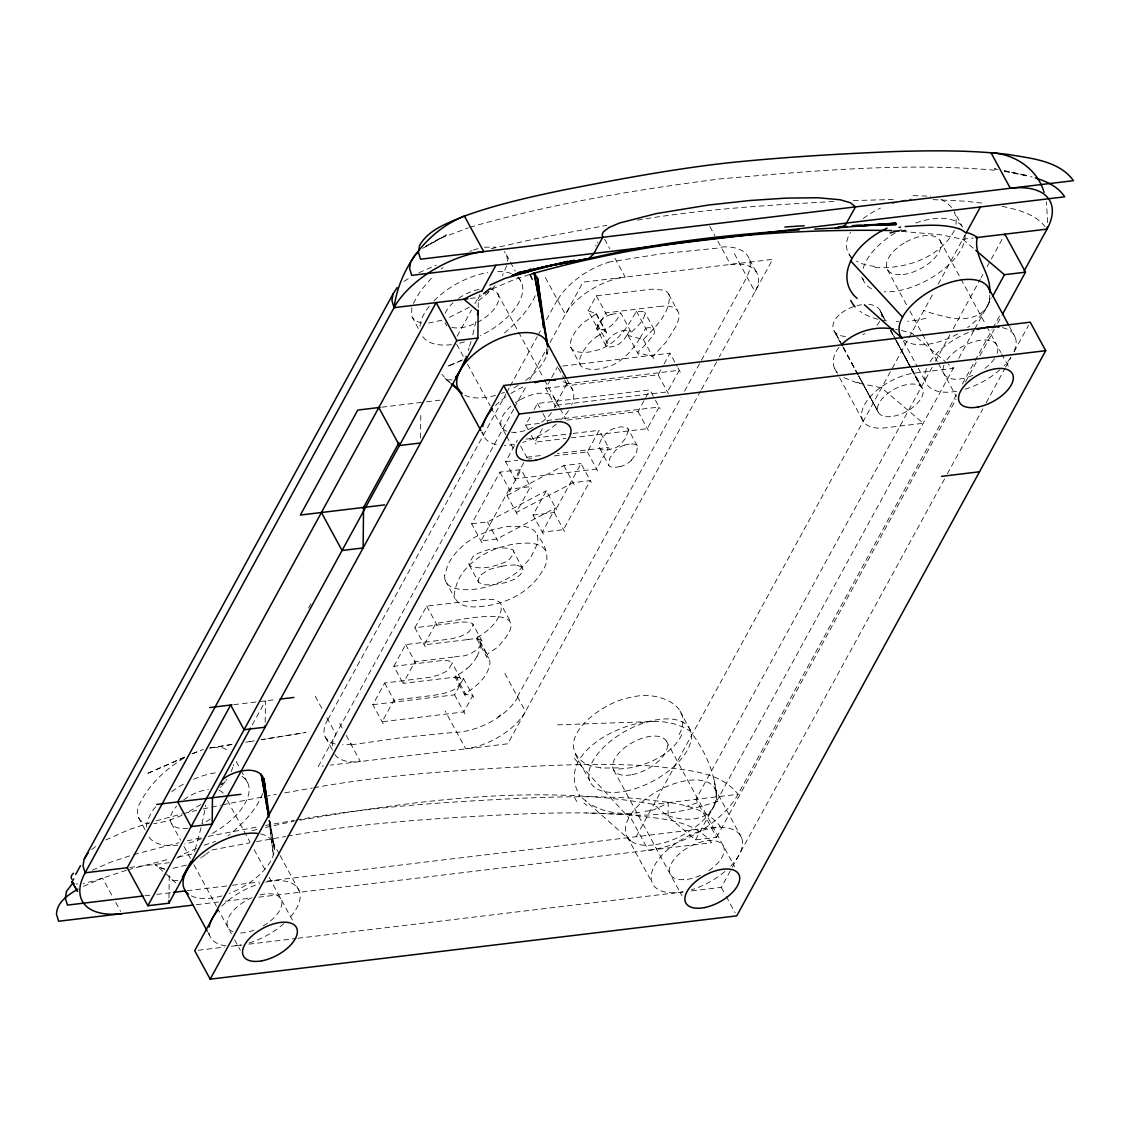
<?xml version="1.0" encoding="UTF-8"?>
<svg xmlns="http://www.w3.org/2000/svg" width="1130" height="1130" viewBox="0 0 1130 1130"><rect width="100%" height="100%" fill="white"/><g stroke="black" fill="none" stroke-linecap="round" stroke-linejoin="round"><path stroke-width="0.75" stroke-dasharray="5 3.75" d="M168.977 898.138L169.26 872.812M265.197 722.254L265.423 700.854L252.188 725.079M420.544 437.932L420.826 412.605M478.202 307.643L478.301 297.515L493.076 288.63L513.091 280.056L529.462 274.604M522.879 569.167L513.486 550.903M507.483 261.185L506.819 255.747L504.361 251.552M989.781 294.944C990.445 318.166 962.915 321.909 945.768 316.767A184.543 129.611 52.9 0 1 923.775 310.51M1047.581 222.582L1046.451 201.719M668.014 815.507L668.254 802.681A65.568 33.18 -28.5 0 1 650.145 811.142M668 815.747C680.472 820.168 704.244 822.908 713.171 807.569M956.093 224.319L956.149 217.892L954.37 211.861L962.492 226.961M233.232 765.872L233.514 764.502M475.998 321.386L472.368 336.373M201.945 823.784L203.499 816.736A184.543 46.09 -75.1 0 0 205.858 805.111M411.857 307.685L411.588 315.821L418.651 329.098M201.041 827.697L195.363 848.771M506.749 265.734L502.398 275.706M470.998 341.387L469.331 347.108M469.063 347.969L468.258 350.54M194.967 850.014L194.473 851.554M232.851 767.27L231.198 771.635M262.725 793.472C256.228 810.252 242.978 823.318 229.461 834.703M954.412 230.464C939.553 258.445 904.099 269.632 873.885 267.499M413.283 303.447L420.798 290.495L432.832 276.61M535.253 295.721C528.162 311.287 515.69 323.632 502.723 334.438M611.161 314.366A12.458 6.3 -28.5 0 0 605.581 316.781L604.38 317.53A15.001 7.585 -28.5 0 0 598.349 323.166L596.626 328.618A6.568 3.319 -28.5 0 0 597.53 329.522C608.279 331.825 616.599 321.584 620.723 312.968L631.034 331.966M679.13 734.542C695.459 703.948 654.651 690.105 631.486 697.422C605.708 699.781 547.527 740.136 586.597 764.516M477.072 656.375L480.208 648.818L480.081 642.165A25.411 12.854 -28.5 0 0 477.623 639.199L476.705 638.634L477.651 636.925L487.962 655.923M308.532 608.081L311.004 603.575M457.142 336.231L471.535 309.903M474.925 303.716L479.996 294.436M327.912 719.57L505.943 393.89M506.791 392.35L509.319 387.717M510.167 386.178L537.16 336.782M538.007 335.243L542.216 327.516M546.44 319.804L557.415 299.733M595.595 245.945L596.004 245.196M597.219 242.978L597.629 242.244M513.684 409.074L318.25 766.592L323.463 765.956M514.531 407.52L526.368 385.853M529.758 379.666L546.68 348.718M550.056 342.531L583.052 282.161L772.623 259.363L719.33 356.868M383.141 723.666L372.829 704.668L384.652 683.043L429.824 677.308L439.372 674.794L446.068 671.503A11.102 5.622 -28.5 0 0 448.568 669.469L452.057 663.508A8.065 4.082 -28.5 0 0 451.562 662.039L448.087 660.626L441.392 660.612L393.805 666.29L404.13 685.274M393.805 666.29L405.67 644.609L450.856 638.959L459.91 636.642L466.535 633.506A11.159 5.65 -28.5 0 0 469.614 631.063L473.032 625.144A8.404 4.252 -28.5 0 0 472.566 623.619L469.134 622.122L462.467 622.065L414.88 627.729L425.205 646.727M414.88 627.729L426.702 606.104L485.279 599.239L493.669 599.62L499.065 601.767A23.433 11.851 -28.5 0 1 501 604.183L501.197 610.426L498.132 617.827A38.025 19.238 -28.5 0 1 488.287 629.848M481.987 542.838L471.676 523.84L499.94 472.128L521.17 469.586L531.481 488.57M515.93 480.759L505.618 461.76L517.441 440.135M528.049 429.457L525.676 425.064L530.733 415.798M534.109 409.625L537.485 403.452L649.877 389.935L654.637 398.692M556.073 407.309L545.762 388.31L550.833 379.044M551.666 377.505L557.584 366.699M588.137 310.792L596.329 295.806L651.742 289.167L663.706 290.113A29.168 14.761 -28.5 0 1 667.661 292.642A30.623 15.495 -28.5 0 1 669.115 294.845C671.121 312.77 654.68 327.502 643.38 339.537L628.153 335.539C634.241 328.745 643.789 322.488 645.061 312.925A8.687 4.393 -28.5 0 0 644.029 311.626L636.388 311.188C629.311 324.155 621.034 337.446 608.138 345.37A23.49 11.893 -28.5 0 1 602.601 348.266C593.928 351.698 583.815 354.043 574.718 351.006A25.27 12.783 -28.5 0 1 572.119 349.255A25.552 12.924 -28.5 0 1 571.229 348.111A24.987 12.642 -28.5 0 1 570.269 345.413C570.269 337.333 576.032 330.525 581.145 324.762A25.312 12.811 -28.5 0 1 583.094 322.94L596.414 313.674L588.137 310.792L598.448 329.791M523.769 462.636L514.899 478.852L596.64 469.021L608.463 447.395L557.373 453.54M542.343 428.651L534.956 442.169L565.862 438.454M517.328 514.461L507.017 495.463L521.17 469.586M543.318 534.08L533.007 515.082L546.284 490.787L556.596 509.785M465.292 696.009L454.98 677.011L455.687 675.74A25.058 12.67 -28.5 0 0 466.803 668.734M372.829 704.668L454.571 694.837L463.484 678.523L454.98 677.011M533.007 515.082L554.223 512.526L581.018 463.512L591.329 482.51M554.307 455.899L587.36 451.929L599.168 430.304L609.494 449.302M567.161 420.077L638.055 411.56L649.877 389.935M545.762 388.31L658.154 374.807L663.211 365.527M664.059 363.987L669.977 353.182L677.11 366.332M517.484 696.772L681.164 397.336M684.54 391.164L700.572 361.826M701.419 360.286L746.987 276.935M700.713 390.923L507.822 743.794L330.426 765.123M701.561 389.37L718.482 358.422M636.176 836.709L933.987 291.893M938.225 284.153L965.288 234.645M932.095 367.349L695.953 799.348L716.575 837.33L695.515 839.873L653.818 804.419C535.239 783.26 413.227 800.888 295.622 820.931M935.485 361.162L949.878 334.833M953.254 328.632L980.346 279.096M981.193 277.542L982.888 274.449M987.112 266.708L1004.895 234.193M695.515 839.873L955.359 364.51M958.749 358.323L973.989 330.454M974.837 328.901L991.759 297.939M956.446 394.794L738.074 794.277A75.187 38.053 -28.5 0 1 648.408 850.325L629.099 814.772L585.707 812.936M962.379 383.96L974.23 362.278M975.077 360.738L991.999 329.762M992.846 328.223L1000.46 314.281M716.575 837.33L956.107 399.144M965.43 382.11L976.433 361.981M979.809 355.795L994.202 329.466M997.592 323.279L1001.816 315.524M691.56 890.934L721.293 887.361L731.449 868.772M732.297 867.233L946.446 475.49M947.293 473.936L982.832 408.905M986.222 402.718L1004.838 368.648M1005.686 367.095L1010.771 357.815M1014.161 351.614L1028.54 325.299M639.877 338.181L645.668 328.279M639.82 338.266L639.086 339.494A98.352 49.777 -28.5 0 1 634.778 345.935L627.899 354.001L620.907 360.117A27.12 13.715 -28.5 0 1 618.364 361.868L615.695 363.464A22.318 11.3 -28.5 0 1 612.446 365.117L602.502 368.366A44.55 22.544 -28.5 0 1 590.948 369.425L584.62 368.366A25.467 12.882 -28.5 0 1 579.874 363.888A24.592 12.444 -28.5 0 1 579.52 362.306L580.114 357.73L582.346 352.786A72.518 36.697 -28.5 0 1 583.928 350.102L587.543 345.06A35.2 17.812 -28.5 0 1 589.295 343.026L590.255 342.037A29.253 14.803 -28.5 0 1 597.021 336.457M627.15 334.819L630.003 330.059L622.814 330.949M626.981 335.087L626.218 336.316A28.264 14.309 -28.5 0 1 623.223 340.3L622.249 341.302A14.266 7.218 -28.5 0 1 620.441 342.899L618.364 344.353A10.015 5.071 -28.5 0 1 613.279 346.472L611.443 346.853A16.357 8.277 -28.5 0 1 610.144 346.995L608.138 346.981M226.014 780.463L226.706 779.488M225.308 781.452L222.186 785.392M839.067 347.419C832.937 354.17 830.621 365.597 837.344 372.731M220.463 787.356L221.339 786.367M495.11 285.65L487.044 293.856L475.617 303.038M631.388 460.108L633.323 457.749A37.431 18.942 -28.5 0 0 636.684 451.929L637.461 446.18A10.834 5.481 -28.5 0 0 636.826 445.305L636.543 445.065A12.557 6.356 -28.5 0 0 634.156 444.104L631.557 443.949M481.564 574.393L489.036 569.492L501.889 566.158M91.671 849.633L97.717 844.873M468.216 667.491L466.817 668.734M441.307 268.954L443.101 267.499M228.938 835.141L227.864 835.988M209.092 851.893L206.041 854.266M205.279 854.831L202.185 856.992M497.963 716.9L500.873 714.824M596.993 336.443L605.694 330.765L597.417 327.884L605.609 312.897L658.352 306.555M200.787 804.461L186.281 813.247M200.631 858.009L201.408 857.515M425.629 246.58L442.211 237.625L468.343 227.808M404.017 281.398L410.6 277.203M425.6 246.51L428.538 244.659M469.444 307.19L447.918 318.109M183.865 758.145C166.152 768.937 149.937 783.556 140.431 802.244C135.106 809.942 136.928 823.615 148.27 823.558M176.746 858.235L184.134 853.786L196.451 848.517M422.662 248.374L446.463 234.913L429.993 243.727M471.676 523.84L487.51 521.947L546.284 490.787M507.017 495.463L563.842 465.588L581.018 463.512M418.891 272.726L436.222 265.197M105.712 839.986L128.735 829.759L149.711 822.781M92.293 870.185L111.079 862.049L132.055 855.085M83.465 886.33L102.519 878.109L112.167 895.878M462.537 359.877L452.72 364.326M461.661 360.385L446.082 366.812M182.057 815.337L166.943 821.199L153.779 823.685M191.959 753.865L203.485 749.43M452.085 379.85L446.957 379.864L441.901 374.298M184.557 757.157L146.194 774.008L184.487 757.255M192.453 753.767L198.838 750.97M469.798 251.439L471.888 250.62M452.17 364.552L448.031 366.134M186.422 865.086L170.884 868.815M473.258 250.111L478.965 248.346M177.876 880.666L172.989 880.242L166.491 874.196M624.41 445.164L621.811 446.152A12.373 6.257 -28.5 0 0 615.497 450.489L610.567 456.958A40.821 20.651 -28.5 0 0 609.706 458.653L608.42 464.176M204.149 845.212L215.618 841.398M717.875 801.424C689.272 810.38 659.214 816.849 629.099 814.772M441.858 320.242L428.298 323.053M469.967 227.243C551.355 203.668 635.357 189.798 719.302 178.978C811.778 170.983 905.031 162.127 997.762 170.446M156.053 820.874L182.34 813.84M133.651 854.605L178.992 842.698M126.405 870.27L94.991 880.651L83.253 883.462M127.987 869.789L170.164 858.856M608.194 262.202L661.375 253.798L721.434 247.724M252.131 830.705L257.16 829.349M611.161 314.366L620.723 312.968M491.282 248.685L537.908 238.246L606.852 225.35M183.922 813.459L196.648 810.408M620.243 466.492L617.856 466.973A26.032 13.179 -28.5 0 1 616.698 467.128A22.826 11.554 -28.5 0 1 615.2 467.269L613.774 467.297A12.515 6.328 -28.5 0 1 608.265 464.246M203.103 808.953L220.873 805.111M187.072 840.89L201.606 837.74M265.479 827.485L293.927 821.256M178.243 857.034L192.778 853.885M222.497 804.772L263.516 796.721M208.075 836.384L258.784 826.652M212.059 849.958L249.956 842.796M265.126 796.424L276.44 794.362M284.704 792.865L312.219 788.034M265.38 825.465L294.563 820.324M256.552 841.61L285.735 836.468M313.872 787.751C376.657 776.381 440.347 771.395 503.994 767.807C554.562 764.953 605.327 762.651 655.923 766.352C683.918 770.363 719.005 770.024 738.074 794.277L653.818 804.419M296.215 820.041C359.001 808.685 422.691 803.698 486.338 800.097C536.905 797.257 587.685 794.955 638.266 798.656C666.262 802.653 701.349 802.314 720.417 826.581L267.782 881.019M287.387 836.186C350.187 824.829 413.877 819.843 477.51 816.241C528.077 813.402 578.857 811.1 629.438 814.801C657.434 818.798 692.52 818.459 711.589 842.726L257.584 897.319M637.419 220.152C702.577 209.064 768.654 205.095 834.562 201.465M209.629 748.131L233.726 744.204L209.728 747.947M245.761 742.241L254.377 740.842L245.789 742.184M261.256 739.726L305.99 732.424L261.27 739.67M351.303 744.811L403.594 737.353L456.619 732.141M484.403 247.202L495.731 247.145M468.131 639.538C497.016 634.453 473.668 657.363 460.065 656.064A82.038 41.513 -28.5 0 1 455.023 656.869L453.568 657.053M645.781 328.265C651.558 325.92 658.14 330.723 652.151 336.373A67.433 34.126 -28.5 0 1 642.843 347.291L637.433 352.631L652.66 356.642L666.389 341.726L676.588 325.242L678.918 318.363L678.791 313.123L668.226 293.32M468.47 639.495L467.608 639.608M470.405 298.461L478.301 297.515M893.35 230.647L940.739 234.786L962.76 239.249L973.297 237.992M562.768 366.064L669.977 353.182M381.813 407.181L424.795 402.012M426.519 401.8L440.276 400.147M546.779 420.544L553.799 419.696M555.197 419.527L659.157 407.026L647.349 428.651L571.483 437.776M525.676 425.064L541.228 423.199M526.128 439.09L571.342 433.652M573.094 433.44L599.168 430.304M526.721 457.226L542.047 455.39M505.618 461.76L517.794 460.291M528.218 459.034L531.707 458.625M466.958 639.679L424.174 644.82L435.982 623.209C451.195 622.743 543.869 597.911 498.754 645.795C496.282 649.849 484.643 652.956 487.397 656.671C490.9 659.468 490.236 664.539 488.767 668.226C484.798 680.062 474.077 687.902 464.261 694.102L472.764 695.614L463.851 711.928L382.11 721.759L393.932 700.134L432.296 695.501A112.647 57.009 -28.5 0 0 434.951 695.12C444.076 693.368 459.839 691.15 461.153 679.667L451.859 662.505M453.088 657.109L414.95 661.7L403.099 683.382L448.483 677.915A52.884 26.767 -28.5 0 1 454.034 677.548L458.582 677.958L461.026 679.384M233.684 704.668L257.753 701.772M259.476 701.575L276.666 699.498M129.865 867.43L169.359 862.684M144.838 895.793L151.717 894.974M156.759 894.367L171.901 892.545M187.043 890.723L230.774 885.468M232.455 885.256L259.363 882.022M196.366 904.692L218.471 902.023M225.28 901.217L250.775 898.138M198.216 950.259L224.446 947.11M231.452 946.262L241.947 945.005M248.939 944.157L296.173 938.479M297.925 938.267L682.803 891.98M658.974 306.484C665.316 305.863 673.579 305.058 677.816 310.863M618.393 767.892L600.214 768.061M639.75 812.428C622.743 814.787 604.366 813.374 589.733 803.614M913.139 195.631L930.908 196.21M213.118 747.467L223.09 747.933L229.8 751.196M853.291 200.589L895.652 199.403M557.486 724.838L653.408 721.505C666.192 721.152 679.37 723.92 690.091 731.138C703.99 748.893 714.838 771.734 716.166 794.814A40.143 28.194 52.9 0 1 713.242 807.639M653.408 721.505C619.339 721.562 555.042 754.798 579.817 795.463M77.8 883.971L76.134 883.942M933.196 199.614L964.865 201.197L985.275 203.428M516.763 565.127L522.526 567.415M1004.669 171.393L1032.227 177M421.773 322.982L415.628 321.033L412.323 317.629M859.21 383.254L881.555 387.816L923.252 423.27L885.327 427.832A42.601 21.555 -28.5 0 1 864.535 404.681A42.601 21.555 -28.5 0 1 915.342 372.928L953.254 368.366L948.042 363.931M895.412 329.395L897.418 329.776M1004.528 170.828L1027.551 175.63L1004.33 170.842M901.458 330.553L911.571 332.912L914.17 335.13M1002.126 206.281C1017.381 209.785 1034.783 213.556 1044.925 226.48M856.78 382.759L842.373 377.039M159.74 867.374L165.686 869.408M940.81 199.261L946.997 202.92L951.658 207.454M586.583 801.452L585.623 800.732M162.889 871.23L154.937 864.408A65.568 33.18 -28.5 0 0 164.881 869.21M962.76 239.249L973.184 248.12M916.783 337.347L945.443 361.713M444.909 378.338L450.136 382.802M450.164 382.788L446.251 379.44L449.895 382.689M582.134 797.808L630.78 840.904L627.207 836.935L652.052 882.445M171.972 879.535L177.043 884.013M574.337 758.513L628.916 817.71M509.715 620.314L501.282 604.903M326.796 739.557L327.841 741.054L324.917 736.04L332.065 749.303M545.451 550.183L542.428 546.948L537.513 544.533A50.285 25.439 -28.5 0 0 530.931 543.233C498.824 541.51 456.873 560.706 454.175 596.16C459.006 609.988 477.439 607.107 488.838 605.482C507.342 602.346 525.365 593.391 537.202 578.546A66.303 33.547 -28.5 0 0 542.725 570.269C551.2 559.025 545.479 544.745 537.145 535.111M482.058 641.049L472.905 624.24M469.148 564.816L478.767 582.586L484.205 584.704A46.726 23.645 -28.5 0 0 490.929 584.719L494.064 584.464A97.194 49.183 -28.5 0 0 497.511 584.041L502.257 583.264A42.587 21.555 -28.5 0 0 508.048 581.851L515.082 578.956L520.125 574.831A16.3 8.249 -28.5 0 0 522.893 569.167M749.586 259.745L757.693 274.59M637.292 445.87L627.87 428.567M849.153 254.306L851.667 258.883M861.696 277.147L863.362 280.198M138.383 817.583L145.756 830.988M890.412 330.158L895.44 339.325M896.288 340.865L910.54 366.855M911.387 368.38L922.292 388.268M575.184 754.219L589.733 780.759M903.322 340.907L917.405 366.699M918.224 368.225L925.682 381.869M890.44 330.271L895.483 339.509M896.33 341.048L910.625 367.222L890.779 330.454L910.667 367.773L895.878 340.088M911.472 368.761L921.572 387.251L911.585 368.832M654.03 329.381L644.778 312.346M606.019 345.921L596.654 328.689M481.691 432.027L483.343 435.064M208.061 932.603L209.714 935.64M940.061 240.549L985.939 325.045M986.773 326.57L1000.855 352.504M1001.674 354.015L1009.005 367.504M887.361 269.562L906.543 304.888M909.89 311.033L937.406 361.741M938.239 363.267L956.291 396.517M834.053 330.779L842.486 346.274M843.333 347.814L857.656 374.143M858.489 375.683L877.869 411.306L858.842 376.163M862.797 420.515L837.556 373.959M734.345 253.671L754.981 291.667A50.13 25.369 -28.5 0 0 730.503 264.434L717.607 240.69M709.88 226.438L715.036 235.944M677.901 367.787L680.288 372.166M604.564 239.108L609.72 248.614M614.875 258.106L625.187 277.104A50.13 25.369 -28.5 0 0 565.395 314.465L544.773 276.469M636.388 311.188L646.699 330.186M643.38 339.537L653.691 358.535M658.154 374.807L668.466 393.791M628.153 335.539L638.464 354.538M655.428 400.161L660.188 408.919M596.329 295.806L606.641 314.804M596.414 313.674L606.725 332.672M596.16 314.112L606.485 333.11M597.473 324.607L607.785 343.605M638.055 411.56L648.38 430.544M570.707 347.122L580.184 364.623M558.375 368.154L563.927 378.381M564.718 379.835L567.896 385.683M599.762 448.525L608.971 465.518M587.36 451.929L597.671 470.928M497.737 293.744L517.752 330.61M518.585 332.149L543.615 378.239M544.448 379.779L559.336 407.21M560.155 408.707L565.848 419.202M537.485 403.452L542.245 412.21M543.05 413.679L547.81 422.436M563.842 465.588L574.153 484.572M531.227 435.304L535.987 444.062M520.605 445.983L527.752 459.133M554.223 512.526L564.534 531.524M445.036 322.756L446.703 325.821M456.704 344.269L464.218 358.083M467.552 364.241L490.081 405.712M490.914 407.252L505.816 434.725M506.636 436.222L513.966 449.712M666.432 741.111L734.557 866.583M499.94 472.128L510.252 491.126M721.293 887.361L725.361 894.847M726.18 896.358L735.136 912.842M487.51 521.947L497.822 540.931M613.731 770.123L681.842 895.596M504.842 673.508L525.478 711.49A50.13 25.369 -28.5 0 1 465.687 748.851L445.065 710.869M479.883 641.755L488.88 658.338M445.46 580.877L454.995 598.533M476.705 638.634L487.016 657.632M426.702 606.104L437.013 625.102M463.484 678.523L473.795 697.521M455.687 675.74L465.998 694.738M454.571 694.837L464.882 713.835M405.67 644.609L415.981 663.593M384.652 683.043L394.963 702.041M339.749 723.539L342.334 728.285M346.19 735.404L360.371 761.521A50.13 25.369 -28.5 0 1 334.777 754.416M315.284 696.306L323.011 710.544M326.881 717.677L335.907 734.288A50.13 25.369 -28.5 0 0 332.813 750.179M227.441 800.45L249.956 841.935M254.123 849.619L265.804 871.131M269.138 877.276L293.037 921.275M171.393 823.318L180.574 840.226M183.907 846.37L190.575 858.659M193.922 864.803L216.437 906.288M217.271 907.828L231.368 933.79M234.63 939.793L240.337 950.288M115.783 902.545L120.613 911.43M1009.387 326.429L1015.234 337.249M842.302 345.611L834.858 331.867L842.387 345.808M843.121 347.136L858.023 374.637M567.062 379.624L572.896 390.443M741.605 837.81L714.866 788.359L716.575 793.302L713.835 778.471M279.223 853.913L272.542 841.553L274.237 846.511L269.59 820.691M280.056 855.466L299.266 891.005M843.22 347.362L878.349 412.422M834.519 368.309L836.793 372.547M506.395 254.646L509.63 260.649M510.435 262.146L515.294 271.158M518.543 277.175L521.778 283.178M911.5 369.326L920.625 386.347L911.557 369.397M236.198 761.549L240.181 768.951M240.987 770.434L248.148 783.754M880.213 310.792L884.338 318.505M680.006 710.996L690.472 730.559M478.597 582.289L478.301 580.509A15.778 7.981 -28.5 0 1 481.578 574.393M269.293 820.253L274.378 849.237L269.745 818.261M269.011 820.295L273.347 854.986L269.067 820.196M514.856 432.296A30.086 15.227 -28.5 0 1 511.466 432.211M506.678 431.137A30.086 15.227 -28.5 0 1 510.873 406.235M515.379 402.718A30.086 15.227 -28.5 0 1 520.365 399.61M520.393 399.653A30.086 15.227 -28.5 0 1 547.683 393.734A30.086 15.227 -28.5 0 1 554.265 407.972M551.468 412.747A30.086 15.227 -28.5 0 1 539.462 423.722M533.063 427.352A30.086 15.227 -28.5 0 1 514.786 432.395M946.94 359.792A30.086 15.227 -28.5 0 1 981.702 340.13A30.086 15.227 -28.5 0 1 996.589 354.778M994.485 358.591A30.086 15.227 -28.5 0 1 983.015 369.708M972.718 375.386A30.086 15.227 -28.5 0 1 944.214 364.538M683.551 879.677A30.086 15.227 -28.5 0 1 669.61 868.49A30.086 15.227 -28.5 0 1 689.06 846.992A30.086 15.227 -28.5 0 1 722.72 844.986A30.086 15.227 -28.5 0 1 706.914 871.894M700.416 875.355A30.086 15.227 -28.5 0 1 683.481 879.762M260.055 894.904A30.086 15.227 -28.5 0 1 281.864 902.446A30.086 15.227 -28.5 0 1 262.047 926.572M254.052 930.216A30.086 15.227 -28.5 0 1 238.854 932.956M232.964 931.798A30.086 15.227 -28.5 0 1 229.277 916.218A30.086 15.227 -28.5 0 1 252.032 897.63M624.424 445.121A20.82 10.537 -28.5 0 1 631.529 443.991M631.557 460.136A12.67 6.413 -28.5 0 1 620.201 466.591M351.783 743.95A50.158 23.391 -29.7 0 1 342.602 744.811M335.328 744.034A50.158 23.391 -29.7 0 1 327.714 719.598M557.867 299.662A50.13 23.73 -31.5 0 1 608.11 262.457M721.83 246.99A50.158 27.304 -27.2 0 1 746.845 276.949M518.006 696.73A50.158 26.922 -25.3 0 1 456.506 732.353M606.965 341.345A18.744 9.478 -28.5 0 0 606.429 342.319L605.864 343.831A7.585 3.842 -28.5 0 0 608.025 347.108M607.206 341.302A14.125 7.147 -28.5 0 1 622.757 330.709M501.833 566.285A63.718 32.247 -28.5 0 1 516.848 565.014M488.188 629.82A27.558 13.941 -28.5 0 1 477.665 636.967M476.973 656.389A38.773 19.62 -28.5 0 1 468.314 667.519M488.965 288.899A30.086 15.227 -28.5 0 1 491.451 312.163A30.086 15.227 -28.5 0 1 451.647 327.333M445.164 313.264A30.086 15.227 -28.5 0 1 453.045 302.784M458.582 298.348A30.086 15.227 -28.5 0 1 480.843 289.082M900.455 274.632A30.086 15.227 -28.5 0 1 886.527 263.445A30.086 15.227 -28.5 0 1 905.978 241.947M905.992 241.989A30.086 15.227 -28.5 0 1 940.965 246.736A30.086 15.227 -28.5 0 1 900.398 274.731M210.321 819.01A30.086 15.227 -28.5 0 1 202.694 823.459M188.103 828.149A30.086 15.227 -28.5 0 1 176.591 806.199M183.766 799.758A30.086 15.227 -28.5 0 1 208.457 789.489M219.121 790.393A30.086 15.227 -28.5 0 1 223.669 793.698M517.455 277.09A56.387 28.533 -28.5 0 1 480.321 335.765M464.486 341.91A56.387 28.533 -28.5 0 1 458.483 343.435M451.548 344.622A56.387 28.533 -28.5 0 1 421.561 334.621M420.063 326.316A56.387 28.533 -28.5 0 1 429.315 306.131M433.934 300.933A56.387 28.533 -28.5 0 1 487.835 272.457M497.807 271.511A56.387 28.533 -28.5 0 1 511.551 273.672M965.091 234.814A56.387 28.533 -28.5 0 1 938.168 273.446A56.387 28.533 -28.5 0 1 884.253 291.794M871.399 288.729A56.387 28.533 -28.5 0 1 862.628 277.5M863.207 268.375A56.387 28.533 -28.5 0 1 901.231 229.418M915.78 223.034A56.387 28.533 -28.5 0 1 962.562 226.989M874.79 266.341A56.712 30.439 -18.5 0 1 856.484 261.101M851.865 257.626A56.712 30.439 -18.5 0 1 850.48 232.385M863.264 218.542A56.712 30.439 -18.5 0 1 880.425 208.132M892.403 203.428A56.712 30.439 -18.5 0 1 911.995 199.134M600.539 767.666A56.938 30.552 -18.5 0 1 586.908 764.29M681.729 734.67A56.585 35.101 -14.4 0 1 618.082 768.979M242.074 776.352A56.387 28.533 -28.5 0 1 210.265 834.519M201.832 838.531A56.387 28.533 -28.5 0 1 184.854 844.011M177.904 845.184A56.387 28.533 -28.5 0 1 147.931 835.197M146.42 826.892A56.387 28.533 -28.5 0 1 155.686 806.707M171.732 791.65A56.387 28.533 -28.5 0 1 185.263 783.189M193.71 779.177A56.387 28.533 -28.5 0 1 217.624 772.524M548.008 348.676A50.115 25.354 -28.5 0 1 523.925 381.686M518.176 385.415A50.115 25.354 -28.5 0 1 510.619 389.525M504.489 392.265A50.115 25.354 -28.5 0 1 501.438 393.424M495.519 395.345A50.115 25.354 -28.5 0 1 464.515 395.076M563.15 381.742A50.115 25.354 -28.5 0 1 571.667 404.808M568.503 410.614A50.115 25.354 -28.5 0 1 560.791 419.936M556.228 424.131A50.115 25.354 -28.5 0 1 522.752 442.409M514.334 444.457A50.115 25.354 -28.5 0 1 504.291 445.446M496.211 444.641A50.115 25.354 -28.5 0 1 482.595 432.084M495.449 405.571A50.115 25.354 -28.5 0 1 506.551 396.333M510.817 393.494A50.115 25.354 -28.5 0 1 524.461 386.389M990.035 298.32A50.115 25.354 -28.5 0 1 967.619 327.516M957.52 333.943A50.115 25.354 -28.5 0 1 904.41 340.342M925.922 318.307A67.984 38.83 -13 0 1 907.785 321.273M898.661 321.655A67.984 38.83 -13 0 1 896.401 321.626M886.556 320.863A67.984 38.83 -13 0 1 859.845 311.16M1002.381 327.658A50.115 25.354 -28.5 0 1 1014.006 351.614M1010.827 357.419A50.115 25.354 -28.5 0 1 1004.16 365.682M999.768 369.891A50.115 25.354 -28.5 0 1 965.077 389.214M956.658 391.263A50.115 25.354 -28.5 0 1 926.911 367.504M930.089 361.699A50.115 25.354 -28.5 0 1 974.357 330.37M576.936 801.608A38.632 19.888 9.9 0 1 573.941 794.983M649.849 810.69A50.61 2.429 -7.2 0 1 641.19 811.764M586.964 805.478A73.153 50.426 -8.1 0 1 583.899 803.049M683.029 891.838A50.115 25.354 -28.5 0 1 655.951 863.066A50.115 25.354 -28.5 0 1 723.299 827.513A50.115 25.354 -28.5 0 1 729.5 867.303M724.923 871.498A50.115 25.354 -28.5 0 1 691.447 889.776M260.635 833.94A50.115 25.354 -28.5 0 1 271.129 860.227A50.115 25.354 -28.5 0 1 229.319 893.435M221.89 895.921A50.115 25.354 -28.5 0 1 190.885 895.638M265.564 882.163A50.115 25.354 -28.5 0 1 288.192 919.453M283.8 923.662A50.115 25.354 -28.5 0 1 249.109 942.985M240.69 945.033A50.115 25.354 -28.5 0 1 233.119 945.937M225.929 945.768A50.115 25.354 -28.5 0 1 208.965 932.66M221.819 906.147A50.115 25.354 -28.5 0 1 259.872 883.674M697.267 802.823A94.539 4.011 -17.3 0 1 686.249 806.439M859.506 382.886A37.714 19.478 -3.7 0 1 857.119 382.406M845.48 336.486A25.072 14.21 -21.8 0 1 841.384 312.968M841.455 313.01A25.157 14.393 -21.5 0 1 861.597 304.761M868.801 304.253A25.256 15.128 -21.4 0 1 881.273 316.245M879.79 321.075A25.256 15.128 -21.4 0 1 875.552 326.782M864.916 333.717A25.383 15.015 -18.4 0 1 862.684 334.565M444.613 575.58L444.726 578.136A41.81 21.159 -28.5 0 0 446.336 582.572L447.028 583.546A43.816 22.176 -28.5 0 0 453.37 587.953C469.501 592.388 486.903 587.854 501.918 581.484A40.694 20.594 -28.5 0 0 510.011 577.133A40.044 20.269 -28.5 0 0 519.051 570.594L530.493 557.966L537.287 543.996A46.796 23.674 -28.5 0 0 537.442 536.03A41.584 21.046 -28.5 0 0 531.467 528.784L530.648 528.388A47.997 24.281 -28.5 0 0 523.67 526.382L510.167 526.326A82.25 41.612 -28.5 0 0 503.613 527.216L491.804 529.998L480.843 534.179A41.372 20.933 -28.5 0 0 472.679 538.558A40.2 20.34 -28.5 0 0 463.554 545.098L455.941 552.655L450.912 559.449A73.676 37.29 -28.5 0 0 447.833 564.859L444.613 575.58M628.492 430.502L625.469 438.525L619.551 445.361A10.933 5.537 -28.5 0 1 615.356 447.875L607.417 450.037L601.428 449.712A11.342 5.735 -28.5 0 1 599.592 448.299C597.996 441.491 604.098 435.036 609.028 431.039A11.371 5.749 -28.5 0 1 612.785 428.948L618.449 427.253A23.659 11.978 -28.5 0 1 621.486 426.886L626.02 427.31A11.639 5.89 -28.5 0 1 627.927 428.651A11.159 5.65 -28.5 0 1 628.266 429.301L628.492 430.502M469.035 563.164L469.007 564.096A10.693 5.41 -28.5 0 0 469.6 565.65C480.956 570.565 495.307 566.413 506.282 561.582A10.693 5.41 -28.5 0 0 509.376 559.279L512.483 555.31L513.599 551.539A10.537 5.325 -28.5 0 0 512.766 549.689C500.986 545.536 486.804 549.265 475.73 554.449A10.368 5.24 -28.5 0 0 473.258 556.327L469.035 563.164M509.22 489.234L480.956 540.945L496.79 539.038L555.565 507.893L542.287 532.173L563.503 529.617L590.298 480.617L573.122 482.68L516.297 512.554L530.45 486.677L509.22 489.234M566.865 383.79L555.042 405.416L667.435 391.898L679.257 370.273L566.865 383.79M997.762 169.472L994.372 168.794L997.691 169.486M883.702 317.926L881.188 313.335L883.702 317.954M884.96 319.705L880.793 312.035L884.945 319.776M546.977 354.41L546.327 349.184L546.977 354.41M632.263 774.643A30.086 15.227 -28.5 0 0 666.742 741.788A30.086 15.227 -28.5 0 0 621.218 750.645A30.086 15.227 -28.5 0 0 632.263 774.643M626.006 791.057A56.387 28.533 -28.5 0 0 689.936 729.316A56.387 28.533 -28.5 0 0 604.352 746.591A56.387 28.533 -28.5 0 0 626.006 791.057M655.753 844.604A50.115 25.354 -28.5 0 0 715.954 790.732A50.115 25.354 -28.5 0 0 641.416 802.583A50.115 25.354 -28.5 0 0 655.753 844.604M893.788 416.179A25.072 12.684 -28.5 0 0 922.574 388.819A25.072 12.684 -28.5 0 0 884.663 396.136A25.072 12.684 -28.5 0 0 893.788 416.179"/><path stroke-width="1.5" d="M222.808 779.432C235.097 768.909 267.189 762.934 264.321 787.215M147.861 905.737L456.803 340.568L436.18 302.586L127.238 867.741L147.861 905.737L168.921 903.195L168.949 900.667M265.155 725.545L265.14 727.197L244.08 729.726L230.675 705.035L177.707 801.919L191.111 826.609L212.186 824.081L212.468 797.738L250.535 728.101M363.563 507.441L363.125 547.951L342.051 550.494L321.429 512.497M168.921 903.195L477.877 338.04L478.174 310.185M538.106 285.509L537.555 278.474L534.123 272.952L547.697 346.952L537.329 277.754L541.496 310.849M1047.256 226.932L1047.016 229.122L1024.161 270.932M467.778 298.786L394.059 307.657C399.328 267.909 426.985 231.043 464.416 216.056L483.725 251.609A75.173 38.039 -28.5 0 0 394.059 307.657L85.117 872.812A75.187 38.053 -28.5 0 0 121.814 913.647M477.467 314.62L478.159 311.259L463.879 299.252A65.568 33.18 -28.5 0 1 481.987 290.791M465.984 357.179L466.28 356.374M465.391 358.775L460.221 370.329M190.942 861.441L182.382 877.177M84.312 858.701L393.254 293.546M75.682 874.408L80.47 865.651M363.196 508.105L398.989 442.607M481.677 291.37L495.957 265.225M503.655 385.528L194.713 950.683L210.18 979.173L736.76 915.851L1045.702 350.681L1030.235 322.191L503.655 385.528L519.122 414.018L210.18 979.173M980.416 206.96L966.122 233.105A50.61 40.652 -72.1 0 0 958.904 228.543M992.606 296.385L1004.457 274.703L1025.517 272.175L1004.895 234.193M1002.663 313.985L1025.517 272.175M397.195 287.543L393.07 293.97L391.926 300.665L394.059 307.657M88.253 852.698L84.129 859.125L82.984 865.834L85.117 872.812L127.238 867.741M841.709 344.466C855.156 331.486 875.114 325.638 893.477 329.056M418.27 252.174L414.851 255.253L410.727 261.666L409.583 268.375L411.701 275.353L1064.672 196.832C1058.146 186.591 1046.55 181.323 1035.292 177.961M72.871 882.954L66.472 891.415L65.328 898.124L67.461 905.102L143.114 896.005M73.733 878.886L71.925 881.866L73.973 883.589M77.815 889.126C68.421 894.776 56.825 902.023 56.5 914.269L58.633 921.247L192.962 905.102M489.982 285.085L505.322 278.248L528.049 271.906M531.1 274.067C647.9 240.972 770.406 228.316 891.598 230.548M567.67 261.426L524.913 272.556L540.634 267.768L574.337 260.409L540.634 267.768L511.777 275.72L543.841 266.977L590.171 258.346C658.649 242.201 728.907 234.645 799.009 229.941M543.841 266.977L512.949 275.141L546.991 266.27L553.488 264.9L517.738 272.81L550.197 265.592L590.171 258.346L588.673 258.699L593.42 254.264L602.728 237.3L602.191 234.461L603.434 231.805L608.943 227.568L619.268 223.09L656.106 213.627L708.665 205.01L750.292 200.476L786.183 198.117L817.809 197.75L840.07 199.756L850.452 202.75L855.495 206.903L845.664 224.531L842.627 226.692L838.234 227.737M557.909 263.7L515.322 273.983L550.197 265.592L588.998 258.643M537.583 268.629L567.825 261.454M899.056 227.37L900.525 227.13M975.924 237.667L1047.016 229.122A75.173 38.039 -28.5 0 0 1010.305 188.272L991.01 152.734C1013.709 153.821 1036.012 167.989 1043.343 190.108M456.803 340.568L477.877 338.04M380.09 407.393L357.744 410.077L300.368 515.04L384.624 504.898M519.122 414.018L1045.702 350.681M420.501 443.002L399.427 445.531L378.804 407.549M941.587 476.352L979.512 471.789M209.601 707.564L231.961 704.88M280.099 699.089L293.856 697.436M156.646 804.447L240.902 794.319M173.582 892.347L185.348 890.92M905.187 226.551C922.984 225.52 941.516 223.387 958.847 228.698M835.875 227.992L814.744 229.107M837.076 227.879L895.892 223.175L864.478 225.167M841.808 226.607L838.319 226.819L847.09 226.438M852.274 225.944L860.989 225.393M852.345 226.17L896.104 223.91L866.809 225.11M853.023 225.675L858.193 225.463M853.037 225.873L896.175 224.531L866.428 225.322M852.43 225.703L862.924 225.421M857.147 298.447L853.941 295.439A69.015 43.562 -18 0 1 887.121 228.09M975.797 250.337L1004.457 274.703M864.45 304.818L901.98 338.167M451.124 383.776L462.085 393.537L452.749 384.031M850.339 260.507L902.545 317.135M71.925 881.866L77.518 891.358L73.718 884.861M458.512 389.553L480.872 430.516M184.882 890.129L207.228 931.092M988.51 287.783L1008.553 324.875M546.171 340.978L566.215 378.07M1043.739 191.238L1044.12 192.382M534.123 272.952L547.866 345.935A50.115 25.354 -28.5 0 0 491.734 342.192A50.115 25.354 -28.5 0 0 460.065 391.686M268.968 817.244L261.2 774.22L268.389 815.14M269.223 814.829L263.813 778.683L268.361 815.097M541.934 314.338L543.474 326.528M264.589 783.669L267.782 809.758M538.064 280.791L542.202 315.03M542.824 320.171L543.657 327.022M989.767 291.837C990.826 272.245 973.198 257.089 977.196 237.512A65.568 33.18 -28.5 0 0 966.447 232.526M784.813 227.059A137.888 16.201 -0.8 0 1 804.221 225.774M837.641 227.526A15.679 3.037 -1.1 0 1 835.423 227.752M460.221 370.414A40.143 10.029 -75.1 0 1 455.461 377.222M529.914 274.562A38.632 12.698 -87.7 0 1 532.173 279.322M530.238 268.968A73.125 21.823 -52 0 1 531.51 269.675M483.569 293.673A50.61 36.782 -58.4 0 1 490.858 288.108M188.456 894.098A50.115 25.354 -28.5 0 1 199.502 855.41A50.115 25.354 -28.5 0 1 257.273 833.389M482.764 426.504A50.115 25.354 -28.5 0 1 492.482 408.735M534.956 382.675A50.115 25.354 -28.5 0 1 555.536 380.203M902.404 338.491A50.115 25.354 -28.5 0 1 934.058 288.998A50.115 25.354 -28.5 0 1 990.205 292.741M890.03 232.992A38.632 32.827 -2.8 0 1 899.551 230.76M901.345 231.014A73.153 46.302 -5.4 0 1 905.639 230.492M855.057 306.866A67.984 38.83 -13 0 1 850.749 300.368M977.281 329.48A50.115 25.354 -28.5 0 1 999.019 327.121M221.339 784.46A68.393 36.612 -56.1 0 1 223.048 783.217M209.135 927.08A50.115 25.354 -28.5 0 1 217.949 910.342M71.783 879.084A94.539 17.233 -4.5 0 1 73.591 873.208M419.555 245.521L418.411 252.23L420.53 259.208L1073.5 180.673C1058.81 160.446 1030.984 158.454 1008.285 154.471C971.009 150.149 933.408 150.445 895.949 151.519C839.929 153.779 783.909 157.056 728.13 162.833C673.127 168.977 618.689 179.26 564.393 189.812C530.563 196.832 496.706 204.389 464.162 216.155C447.96 223.062 428.708 229.249 419.555 245.521M535.761 460.193A30.086 15.227 -28.5 0 0 570.269 427.366A30.086 15.227 -28.5 0 0 524.758 436.18A30.086 15.227 -28.5 0 0 535.761 460.193M978.086 406.998A30.086 15.227 -28.5 0 0 1012.607 374.157A30.086 15.227 -28.5 0 0 967.096 382.985A30.086 15.227 -28.5 0 0 978.086 406.998M704.456 907.574A30.086 15.227 -28.5 0 0 738.978 874.733A30.086 15.227 -28.5 0 0 693.453 883.547A30.086 15.227 -28.5 0 0 704.456 907.574M262.118 960.768A30.086 15.227 -28.5 0 0 296.639 927.928A30.086 15.227 -28.5 0 0 251.128 936.742A30.086 15.227 -28.5 0 0 262.118 960.768"/></g></svg>
